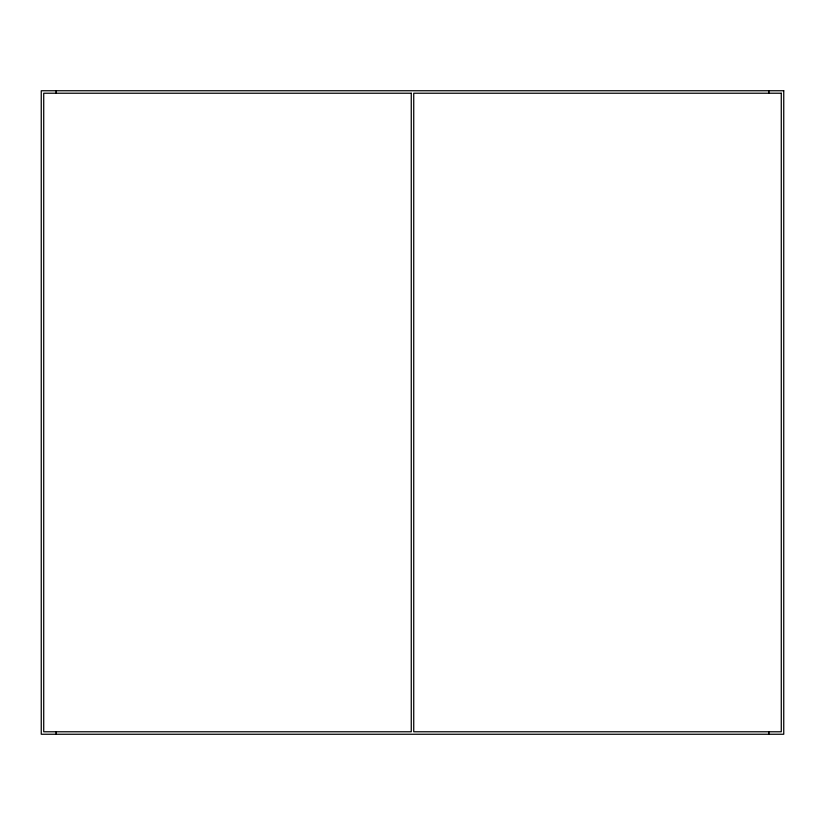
<?xml version="1.0" encoding="UTF-8"?>
<svg xmlns="http://www.w3.org/2000/svg" width="825" height="825" viewBox="0 0 825 825"><rect width="100%" height="100%" fill="white"/><g stroke="black" fill="none" stroke-linecap="round" stroke-linejoin="round"><path stroke-width="1.24" d="M768.9 90.75L768.9 93.328M768.9 731.672L768.9 734.25M56.1 90.75L56.1 93.328M56.1 731.672L56.1 734.25M783.75 90.75L41.25 90.75L41.25 734.25L783.75 734.25L783.75 90.75M411.262 93.225L43.725 93.225L43.725 731.775L411.262 731.775L411.262 93.225M781.275 93.225L413.738 93.225L413.738 731.775L781.275 731.775L781.275 93.225"/></g></svg>
